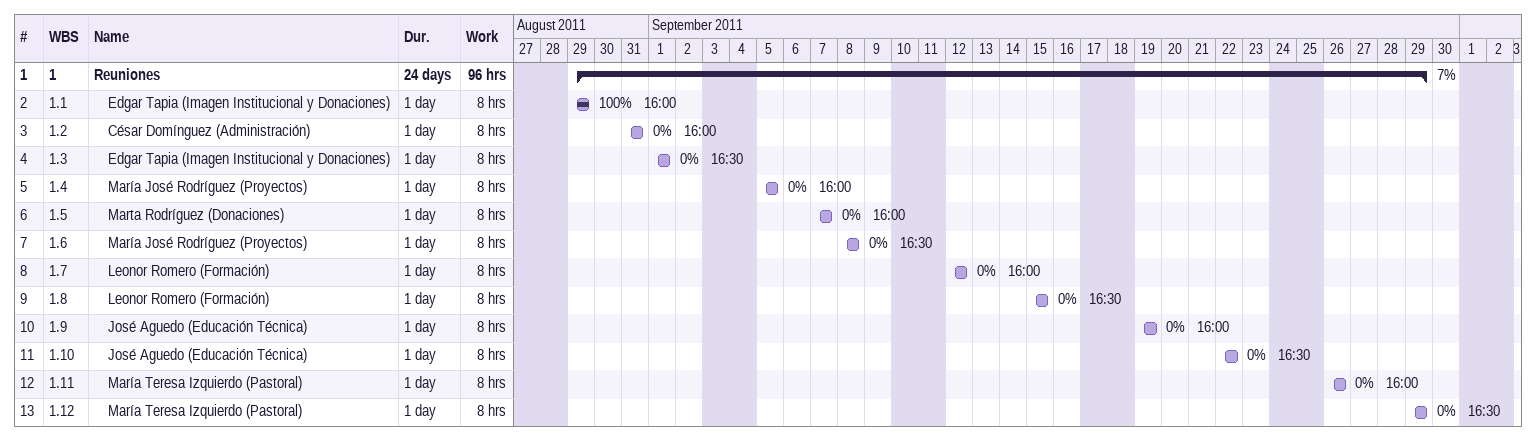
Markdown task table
| ID | WBS | Task | Duration | Start | Finish | Resources | % complete | Work (h) |
|---|---|---|---|---|---|---|---|---|
| 1 | 1 | **Reuniones** | 24d | 2011-08-29 | 2011-09-29 |  | 7 | 96 |
| 2 | 1.1 | Edgar Tapia (Imagen Institucional y Donaciones) | 1d | 2011-08-29 | 2011-08-29 | 16:00 | 100 | 8 |
| 3 | 1.2 | César Domínguez (Administración) | 1d | 2011-08-31 | 2011-08-31 | 16:00 | 0 | 8 |
| 4 | 1.3 | Edgar Tapia (Imagen Institucional y Donaciones) | 1d | 2011-09-01 | 2011-09-01 | 16:30 | 0 | 8 |
| 5 | 1.4 | María José Rodríguez (Proyectos) | 1d | 2011-09-05 | 2011-09-05 | 16:00 | 0 | 8 |
| 6 | 1.5 | Marta Rodríguez (Donaciones) | 1d | 2011-09-07 | 2011-09-07 | 16:00 | 0 | 8 |
| 7 | 1.6 | María José Rodríguez (Proyectos) | 1d | 2011-09-08 | 2011-09-08 | 16:30 | 0 | 8 |
| 8 | 1.7 | Leonor Romero (Formación) | 1d | 2011-09-12 | 2011-09-12 | 16:00 | 0 | 8 |
| 9 | 1.8 | Leonor Romero (Formación) | 1d | 2011-09-15 | 2011-09-15 | 16:30 | 0 | 8 |
| 10 | 1.9 | José Aguedo (Educación Técnica) | 1d | 2011-09-19 | 2011-09-19 | 16:00 | 0 | 8 |
| 11 | 1.10 | José Aguedo (Educación Técnica) | 1d | 2011-09-22 | 2011-09-22 | 16:30 | 0 | 8 |
| 12 | 1.11 | María Teresa Izquierdo (Pastoral) | 1d | 2011-09-26 | 2011-09-26 | 16:00 | 0 | 8 |
| 13 | 1.12 | María Teresa Izquierdo (Pastoral) | 1d | 2011-09-29 | 2011-09-29 | 16:30 | 0 | 8 |
